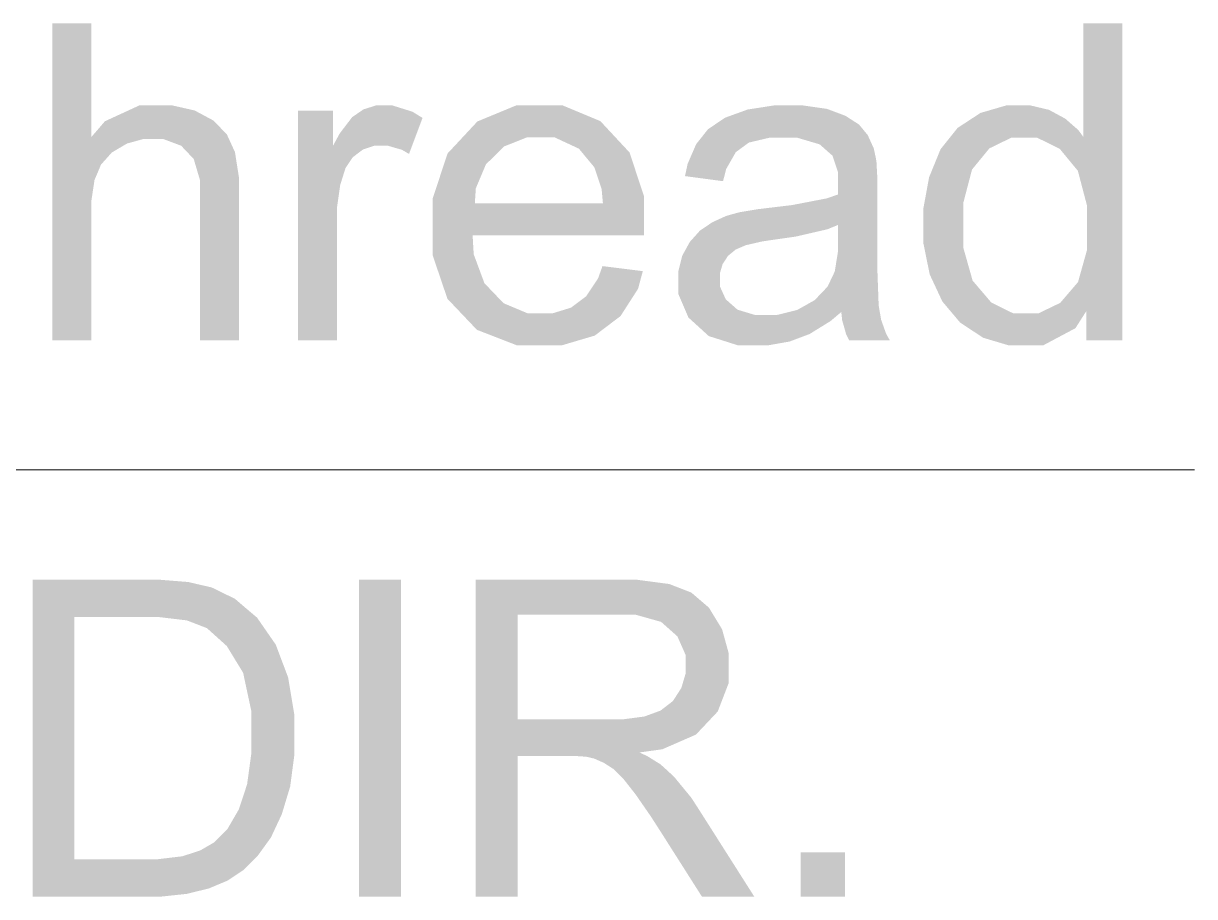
# Model space of a CAD drawing. Header units: millimetres. Extents: x 2 to 579, y 1 to 405.
# Drawn here: x 202.769 to 207.757, y 113.583 to 117.304 of the extents above; entities that cross this region are included whole.
import ezdxf

# ---------------------------------------------------------------- set-up
doc = ezdxf.new("R2010")
doc.units = ezdxf.units.MM
doc.linetypes.add('XKITLINE00', pattern=[0])
doc.layers.add('LinkedObject', color=7, linetype='Continuous', lineweight=0)

# ---------------------------------------------------------------- blocks, each defined once
blk = doc.blocks.new('*A4')
at = {"layer": 'LinkedObject'}
for points in [[(203.0578, 117.3038), (202.8917, 115.9538), (202.8917, 117.3038)], [(203.0578, 116.8193), (202.8917, 115.9538), (203.0578, 117.3038)], [(207.4493, 117.3038), (207.2833, 116.8192), (207.2833, 117.3038)], [(207.4493, 117.3038), (207.2981, 116.5285), (207.2833, 116.8192)], [(207.2981, 116.5285), (207.4493, 117.3038), (207.4493, 115.9538)], [(203.2617, 116.9541), (203.0578, 116.8193), (203.1156, 116.8867)], [(203.3498, 116.9541), (203.0578, 116.8193), (203.2617, 116.9541)], [(203.2788, 116.811), (203.0578, 116.8193), (203.3498, 116.9541)], [(203.2788, 116.811), (203.3498, 116.9541), (203.3154, 116.811)], [(203.3154, 116.811), (203.3498, 116.9541), (203.3645, 116.811)], [(203.3498, 116.9541), (203.4404, 116.7827), (203.3645, 116.811)], [(203.404, 116.9541), (203.4404, 116.7827), (203.3498, 116.9541)], [(203.4982, 116.9327), (203.4404, 116.7827), (203.404, 116.9541)], [(203.5381, 116.9113), (203.4404, 116.7827), (203.4982, 116.9327)], [(203.938, 116.9325), (204.0878, 116.7836), (203.938, 115.9538)], [(204.0878, 116.7836), (203.938, 116.9325), (204.0878, 116.9325)], [(204.1929, 116.9209), (204.0878, 116.7836), (204.1688, 116.9044)], [(204.2631, 116.7827), (204.0878, 116.7836), (204.1929, 116.9209)], [(204.217, 116.9375), (204.2901, 116.7827), (204.1929, 116.9209)], [(204.1929, 116.9209), (204.2901, 116.7827), (204.2631, 116.7827)], [(204.2699, 116.9541), (204.2901, 116.7827), (204.217, 116.9375)], [(204.2988, 116.9541), (204.2901, 116.7827), (204.2699, 116.9541)], [(204.2988, 116.9541), (204.3203, 116.7827), (204.2901, 116.7827)], [(204.4254, 116.9276), (204.2988, 116.9541), (204.3406, 116.9541)], [(204.4685, 116.9011), (204.2988, 116.9541), (204.4254, 116.9276)], [(204.3807, 116.7652), (204.2988, 116.9541), (204.4685, 116.9011)], [(204.3203, 116.7827), (204.2988, 116.9541), (204.3807, 116.7652)], [(204.8668, 116.9541), (204.6387, 116.8179), (204.7021, 116.886)], [(204.9679, 116.9541), (204.6387, 116.8179), (204.8668, 116.9541)], [(204.912, 116.8178), (204.6387, 116.8179), (204.9679, 116.9541)], [(204.912, 116.8178), (204.9679, 116.9541), (204.969, 116.8178)], [(204.9679, 116.9541), (205.032, 116.8178), (204.969, 116.8178)], [(205.2259, 116.8874), (204.9679, 116.9541), (205.0659, 116.9541)], [(205.288, 116.8206), (204.9679, 116.9541), (205.2259, 116.8874)], [(205.1346, 116.7699), (204.9679, 116.9541), (205.288, 116.8206)], [(205.032, 116.8178), (204.9679, 116.9541), (205.1346, 116.7699)], [(205.8055, 116.9196), (205.8584, 116.7961), (205.7576, 116.9023)], [(205.9643, 116.9541), (205.8055, 116.9196), (205.8533, 116.9369)], [(205.9446, 116.8164), (205.8055, 116.9196), (205.9643, 116.9541)], [(205.8584, 116.7961), (205.8055, 116.9196), (205.9446, 116.8164)], [(205.9446, 116.8164), (205.9643, 116.9541), (206.003, 116.8164)], [(206.003, 116.8164), (205.9643, 116.9541), (206.0655, 116.8164)], [(206.0274, 116.9541), (206.0655, 116.8164), (205.9643, 116.9541)], [(206.1917, 116.9394), (206.0274, 116.9541), (206.09, 116.9541)], [(206.2308, 116.9247), (206.0274, 116.9541), (206.1917, 116.9394)], [(206.1598, 116.7884), (206.0274, 116.9541), (206.2308, 116.9247)], [(206.0655, 116.8164), (206.0274, 116.9541), (206.1598, 116.7884)], [(206.1598, 116.7884), (206.2308, 116.9247), (206.1915, 116.7604)], [(206.1915, 116.7604), (206.2308, 116.9247), (206.2149, 116.7397)], [(206.2308, 116.9247), (206.2384, 116.6685), (206.2149, 116.7397)], [(206.3459, 116.8505), (206.2384, 116.6685), (206.2308, 116.9247)], [(206.3275, 116.8728), (206.2308, 116.9247), (206.27, 116.9099)], [(206.3459, 116.8505), (206.2308, 116.9247), (206.3275, 116.8728)], [(206.845, 116.9224), (206.9751, 116.8164), (206.7963, 116.8906)], [(206.9539, 116.9541), (206.9751, 116.8164), (206.845, 116.9224)], [(207.0141, 116.9541), (206.9751, 116.8164), (206.9539, 116.9541)], [(206.9751, 116.8164), (207.0141, 116.9541), (207.0303, 116.8164)], [(207.0141, 116.9541), (207.0869, 116.8164), (207.0303, 116.8164)], [(207.0582, 116.9541), (207.0869, 116.8164), (207.0141, 116.9541)], [(207.1367, 116.9354), (207.0869, 116.8164), (207.0582, 116.9541)], [(207.1712, 116.9167), (207.0869, 116.8164), (207.1367, 116.9354)], [(207.1712, 116.9167), (207.1822, 116.7695), (207.0869, 116.8164)], [(207.2057, 116.898), (207.1822, 116.7695), (207.1712, 116.9167)], [(203.5381, 116.9113), (203.4672, 116.7544), (203.4404, 116.7827)], [(203.5781, 116.8899), (203.4672, 116.7544), (203.5381, 116.9113)], [(203.4672, 116.7544), (203.5781, 116.8899), (203.494, 116.7261)], [(203.494, 116.7261), (203.5781, 116.8899), (203.6525, 116.7929)], [(203.6525, 116.7929), (203.5781, 116.8899), (203.6352, 116.8307)], [(204.1688, 116.9044), (204.0878, 116.7836), (204.1163, 116.8357)], [(204.3807, 116.7652), (204.4685, 116.9011), (204.411, 116.7477)], [(205.7576, 116.9023), (205.8584, 116.7961), (205.6844, 116.8531)], [(206.8828, 116.7714), (206.7476, 116.8588), (206.7963, 116.8906)], [(206.7963, 116.8906), (206.9751, 116.8164), (206.8828, 116.7714)], [(207.2617, 116.8492), (207.1822, 116.7695), (207.2057, 116.898)], [(203.0578, 116.5463), (202.8917, 115.9538), (203.0578, 116.8193)], [(203.0578, 116.5463), (203.0578, 116.8193), (203.0715, 116.6365)], [(203.0715, 116.6365), (203.0578, 116.8193), (203.0853, 116.6692)], [(203.0853, 116.6692), (203.0578, 116.8193), (203.099, 116.7019)], [(203.099, 116.7019), (203.0578, 116.8193), (203.1451, 116.7537)], [(203.1451, 116.7537), (203.0578, 116.8193), (203.1774, 116.7728)], [(203.1774, 116.7728), (203.0578, 116.8193), (203.2098, 116.7919)], [(203.2098, 116.7919), (203.0578, 116.8193), (203.2788, 116.811)], [(204.6387, 116.8179), (204.5117, 116.5582), (204.5752, 116.7497)], [(204.7384, 116.7032), (204.5117, 116.5582), (204.6387, 116.8179)], [(204.6387, 116.8179), (204.7773, 116.7414), (204.7384, 116.7032)], [(204.7773, 116.7414), (204.6387, 116.8179), (204.8161, 116.7796)], [(204.8161, 116.7796), (204.6387, 116.8179), (204.912, 116.8178)], [(205.1346, 116.7699), (205.288, 116.8206), (205.1741, 116.722)], [(205.288, 116.8206), (205.1999, 116.6912), (205.1741, 116.722)], [(205.1999, 116.6912), (205.288, 116.8206), (205.2312, 116.5987)], [(205.2312, 116.5987), (205.288, 116.8206), (205.4122, 116.5659)], [(205.4122, 116.5659), (205.288, 116.8206), (205.3501, 116.7538)], [(205.6591, 116.8211), (205.5863, 116.6531), (205.6338, 116.7891)], [(205.8028, 116.7553), (205.5863, 116.6531), (205.6591, 116.8211)], [(205.6844, 116.8531), (205.8584, 116.7961), (205.6591, 116.8211)], [(205.8028, 116.7553), (205.6591, 116.8211), (205.8306, 116.7757)], [(205.8306, 116.7757), (205.6591, 116.8211), (205.8584, 116.7961)], [(206.3644, 116.8282), (206.2384, 116.6685), (206.3459, 116.8505)], [(206.3901, 116.7717), (206.2384, 116.6685), (206.3644, 116.8282)], [(206.7476, 116.8588), (206.8457, 116.7263), (206.6746, 116.7675)], [(206.8457, 116.7263), (206.7476, 116.8588), (206.8828, 116.7714)], [(207.2833, 116.8192), (207.1822, 116.7695), (207.2617, 116.8492)], [(207.1822, 116.7695), (207.2833, 116.8192), (207.2208, 116.7226)], [(207.2208, 116.7226), (207.2833, 116.8192), (207.2595, 116.6757)], [(207.2833, 116.8192), (207.2981, 116.5285), (207.2595, 116.6757)], [(203.6525, 116.7929), (203.5208, 116.6356), (203.494, 116.7261)], [(203.6697, 116.7552), (203.5208, 116.6356), (203.6525, 116.7929)], [(203.938, 115.9538), (204.0878, 116.7836), (204.104, 115.9538)], [(204.0878, 116.7836), (204.104, 116.4659), (204.104, 115.9538)], [(204.104, 116.4659), (204.0878, 116.7836), (204.104, 116.5184)], [(204.104, 116.5184), (204.0878, 116.7836), (204.1178, 116.6151)], [(204.1178, 116.6151), (204.0878, 116.7836), (204.1316, 116.6593)], [(204.1316, 116.6593), (204.0878, 116.7836), (204.1408, 116.6883)], [(204.1408, 116.6883), (204.0878, 116.7836), (204.1715, 116.7336)], [(204.1715, 116.7336), (204.0878, 116.7836), (204.193, 116.75)], [(204.193, 116.75), (204.0878, 116.7836), (204.2145, 116.7663)], [(204.2145, 116.7663), (204.0878, 116.7836), (204.2631, 116.7827)], [(205.6338, 116.7891), (205.5863, 116.6531), (205.5974, 116.7051)], [(206.3975, 116.7377), (206.2384, 116.6685), (206.3901, 116.7717)], [(206.6746, 116.7675), (206.8457, 116.7263), (206.6502, 116.7078)], [(203.6869, 116.6455), (203.5208, 116.6356), (203.6697, 116.7552)], [(205.7617, 116.6832), (205.5863, 116.6531), (205.8028, 116.7553)], [(206.2379, 116.5918), (206.4016, 116.7165), (206.2375, 116.5748)], [(206.2375, 116.5748), (206.4016, 116.7165), (206.2384, 116.4452)], [(206.2384, 116.6134), (206.4016, 116.7165), (206.2379, 116.5918)], [(206.2384, 116.6685), (206.3975, 116.7377), (206.4016, 116.7165)], [(206.2384, 116.6685), (206.4016, 116.7165), (206.2384, 116.618)], [(206.2384, 116.618), (206.4016, 116.7165), (206.2384, 116.6134)], [(206.4058, 116.64), (206.2384, 116.4452), (206.4016, 116.7165)], [(206.6502, 116.7078), (206.8457, 116.7263), (206.8087, 116.6812)], [(204.6954, 116.601), (204.5117, 116.5582), (204.7384, 116.7032)], [(205.5863, 116.6531), (205.7617, 116.6832), (205.7483, 116.6315)], [(206.6502, 116.7078), (206.6015, 116.4422), (206.6259, 116.6482)], [(206.8087, 116.6812), (206.6015, 116.4422), (206.6502, 116.7078)], [(206.7716, 116.5391), (206.6015, 116.4422), (206.8087, 116.6812)], [(203.6869, 116.5737), (203.5208, 116.6356), (203.6869, 116.6455)], [(203.5208, 116.6356), (203.6869, 116.5737), (203.5208, 116.5735)], [(206.4058, 116.5848), (206.2384, 116.4452), (206.4058, 116.64)], [(206.6259, 116.6482), (206.6015, 116.4422), (206.6015, 116.5154)], [(203.5208, 115.9538), (203.6869, 116.5737), (203.6869, 115.9538)], [(203.5208, 116.5735), (203.6869, 116.5737), (203.5208, 115.9538)], [(204.5117, 116.5582), (204.6954, 116.601), (204.6913, 116.537)], [(205.2312, 116.5987), (205.4122, 116.5659), (205.2367, 116.537)], [(206.2375, 116.5748), (206.2384, 116.4452), (206.1901, 116.5582)], [(206.4058, 116.5848), (206.2375, 116.3844), (206.2384, 116.4452)], [(206.4058, 116.3638), (206.2375, 116.3844), (206.4058, 116.5848)], [(203.0578, 116.4888), (202.8917, 115.9538), (203.0578, 116.5463)], [(204.6913, 116.537), (204.5117, 116.4349), (204.5117, 116.5582)], [(204.6913, 116.537), (205.4122, 116.4448), (204.5117, 116.4349)], [(205.2367, 116.537), (205.4122, 116.4448), (204.6913, 116.537)], [(205.4122, 116.4448), (205.2367, 116.537), (205.4122, 116.5659)], [(205.9423, 116.5177), (205.9677, 116.3825), (205.8931, 116.5117)], [(206.0425, 116.5297), (206.058, 116.3954), (205.9423, 116.5177)], [(205.9423, 116.5177), (206.058, 116.3954), (205.9677, 116.3825)], [(206.1901, 116.5582), (206.2384, 116.4452), (206.0425, 116.5297)], [(206.0425, 116.5297), (206.2384, 116.4452), (206.058, 116.3954)], [(206.6015, 116.4422), (206.7716, 116.5391), (206.7716, 116.442)], [(207.2981, 116.5285), (207.4493, 115.9538), (207.2981, 116.4282)], [(202.8917, 115.9538), (203.0578, 116.4888), (203.0578, 115.9538)], [(205.7621, 116.4836), (205.802, 116.3401), (205.7026, 116.4565)], [(205.7952, 116.4929), (205.802, 116.3401), (205.7621, 116.4836)], [(205.8196, 116.4993), (205.8444, 116.3585), (205.7952, 116.4929)], [(205.802, 116.3401), (205.7952, 116.4929), (205.8232, 116.3493)], [(205.8232, 116.3493), (205.7952, 116.4929), (205.8444, 116.3585)], [(205.8931, 116.5117), (205.9166, 116.3751), (205.8196, 116.4993)], [(205.8196, 116.4993), (205.9166, 116.3751), (205.8444, 116.3585)], [(205.8931, 116.5117), (205.9677, 116.3825), (205.9166, 116.3751)], [(205.4122, 116.4375), (204.5117, 116.4349), (205.4122, 116.4448)], [(205.4117, 116.4154), (204.5117, 116.4349), (205.4122, 116.4375)], [(204.5117, 116.4349), (204.6373, 116.0643), (204.5117, 116.3156)], [(204.6864, 116.3201), (204.6373, 116.0643), (204.5117, 116.4349)], [(204.6864, 116.3201), (204.5117, 116.4349), (204.6818, 116.4006)], [(205.4113, 116.4006), (204.5117, 116.4349), (205.4117, 116.4154)], [(204.6818, 116.4006), (204.5117, 116.4349), (205.4113, 116.4006)], [(205.6497, 116.4206), (205.7578, 116.2954), (205.607, 116.3729)], [(205.7694, 116.3132), (205.6497, 116.4206), (205.6761, 116.4385)], [(205.7578, 116.2954), (205.6497, 116.4206), (205.7694, 116.3132)], [(205.7026, 116.4565), (205.802, 116.3401), (205.6761, 116.4385)], [(205.6761, 116.4385), (205.802, 116.3401), (205.7694, 116.3132)], [(206.058, 116.3954), (206.2384, 116.4452), (206.1933, 116.4267)], [(206.6015, 116.4422), (206.7716, 116.3482), (206.6015, 116.3672)], [(206.7716, 116.3482), (206.6015, 116.4422), (206.7716, 116.442)], [(207.2981, 116.4282), (207.4493, 115.9538), (207.2981, 116.3371)], [(205.607, 116.3729), (205.7578, 116.2954), (205.5906, 116.3432)], [(206.4058, 116.3638), (206.2375, 116.3295), (206.2375, 116.3844)], [(206.6015, 116.3672), (206.7716, 116.3482), (206.6285, 116.2344)], [(204.732, 116.1969), (204.6373, 116.0643), (204.6864, 116.3201)], [(205.5906, 116.3432), (205.558, 116.2121), (205.5743, 116.3135)], [(205.7463, 116.2777), (205.558, 116.2121), (205.5906, 116.3432)], [(205.5906, 116.3432), (205.7578, 116.2954), (205.7463, 116.2777)], [(206.2241, 116.2466), (206.4058, 116.3638), (206.4058, 116.2483)], [(206.2375, 116.3295), (206.4058, 116.3638), (206.2241, 116.2466)], [(206.6285, 116.2344), (206.7716, 116.3482), (206.6554, 116.1766)], [(206.6554, 116.1766), (206.7716, 116.3482), (206.8112, 116.2079)], [(207.2981, 116.3371), (207.4493, 115.9538), (207.2602, 116.2017)], [(204.5117, 116.3156), (204.6373, 116.0643), (204.5745, 116.1304)], [(205.4066, 116.2481), (205.216, 116.2171), (205.2349, 116.2697)], [(205.5743, 116.3135), (205.558, 116.2121), (205.558, 116.248)], [(205.7348, 116.2383), (205.558, 116.2121), (205.7463, 116.2777)], [(205.1649, 116.1405), (205.4066, 116.2481), (205.3115, 116.0565)], [(205.216, 116.2171), (205.4066, 116.2481), (205.1649, 116.1405)], [(205.3115, 116.0565), (205.4066, 116.2481), (205.3864, 116.173)], [(205.558, 116.2121), (205.7348, 116.2383), (205.7348, 116.2166)], [(206.1387, 116.1247), (206.4058, 116.2483), (206.4111, 116.1021)], [(206.1934, 116.1821), (206.4058, 116.2483), (206.1387, 116.1247)], [(206.2108, 116.2185), (206.4058, 116.2483), (206.1934, 116.1821)], [(206.4058, 116.2483), (206.2108, 116.2185), (206.2241, 116.2466)], [(204.6373, 116.0643), (204.732, 116.1969), (204.7, 115.9982)], [(204.7729, 116.1541), (204.7, 115.9982), (204.732, 116.1969)], [(205.7348, 116.1834), (205.558, 116.2121), (205.7348, 116.2166)], [(205.558, 116.2121), (205.7348, 116.1834), (205.558, 116.1508)], [(205.558, 116.1508), (205.7348, 116.1834), (205.6012, 116.0502)], [(205.6012, 116.0502), (205.7348, 116.1834), (205.6444, 116.0109)], [(205.6444, 116.0109), (205.7348, 116.1834), (205.7599, 116.1281)], [(206.8112, 116.2079), (206.7582, 116.0289), (206.6554, 116.1766)], [(206.6554, 116.1766), (206.7582, 116.0289), (206.6823, 116.1189)], [(206.8508, 116.1614), (206.7582, 116.0289), (206.8112, 116.2079)], [(207.2602, 116.2017), (207.2954, 116.0777), (207.2222, 116.1573)], [(207.2602, 116.2017), (207.4493, 115.9538), (207.2954, 116.0777)], [(204.8139, 116.1113), (204.7, 115.9982), (204.7729, 116.1541)], [(205.1649, 116.1405), (205.3115, 116.0565), (205.1327, 116.1165)], [(205.7599, 116.1281), (205.6876, 115.9715), (205.6444, 116.0109)], [(205.7849, 116.106), (205.6876, 115.9715), (205.7599, 116.1281)], [(206.1387, 116.1247), (206.4111, 116.1021), (206.1015, 116.1037)], [(206.7582, 116.0289), (206.8508, 116.1614), (206.8072, 115.9966)], [(206.8072, 115.9966), (206.8508, 116.1614), (206.8904, 116.115)], [(207.2954, 116.0777), (207.1842, 116.1129), (207.2222, 116.1573)], [(204.8139, 116.1113), (204.9771, 115.9322), (204.7, 115.9982)], [(204.916, 116.0685), (204.9771, 115.9322), (204.8139, 116.1113)], [(204.9772, 116.0685), (204.9771, 115.9322), (204.916, 116.0685)], [(205.0228, 116.0685), (205.2567, 116.0151), (204.9771, 115.9322)], [(205.0228, 116.0685), (204.9771, 115.9322), (204.9772, 116.0685)], [(205.1005, 116.0925), (205.2567, 116.0151), (205.0228, 116.0685)], [(205.1327, 116.1165), (205.3115, 116.0565), (205.1005, 116.0925)], [(205.2567, 116.0151), (205.1005, 116.0925), (205.3115, 116.0565)], [(205.81, 116.0839), (205.6876, 115.9715), (205.7849, 116.106)], [(205.6876, 115.9715), (205.81, 116.0839), (205.8113, 115.9322)], [(205.8918, 115.9322), (205.81, 116.0839), (205.8832, 116.0618)], [(205.8113, 115.9322), (205.81, 116.0839), (205.8918, 115.9322)], [(206.0743, 115.9642), (205.9793, 116.0618), (206.0643, 116.0828)], [(206.2519, 116.0739), (206.0643, 116.0828), (206.1015, 116.1037)], [(206.2056, 116.0351), (206.0643, 116.0828), (206.2519, 116.0739)], [(206.1168, 115.9802), (206.0643, 116.0828), (206.2056, 116.0351)], [(206.0743, 115.9642), (206.0643, 116.0828), (206.1168, 115.9802)], [(206.4111, 116.1021), (206.2519, 116.0739), (206.1015, 116.1037)], [(206.2519, 116.0739), (206.4111, 116.1021), (206.2556, 116.0395)], [(206.2556, 116.0395), (206.4111, 116.1021), (206.4164, 116.0714)], [(206.4164, 116.0714), (206.2725, 115.9795), (206.2556, 116.0395)], [(206.4217, 116.0407), (206.2725, 115.9795), (206.4164, 116.0714)], [(206.8904, 116.115), (207.0221, 115.9322), (206.8072, 115.9966)], [(206.9838, 116.0685), (207.0221, 115.9322), (206.8904, 116.115)], [(207.0221, 115.9322), (206.9838, 116.0685), (207.0376, 116.0685)], [(207.0221, 115.9322), (207.2954, 116.0777), (207.1123, 115.9322)], [(207.092, 116.0685), (207.2954, 116.0777), (207.0221, 115.9322)], [(207.092, 116.0685), (207.0221, 115.9322), (207.0376, 116.0685)], [(207.1842, 116.1129), (207.2954, 116.0777), (207.092, 116.0685)], [(207.1123, 115.9322), (207.2954, 116.0777), (207.249, 116.005)], [(207.2954, 116.0777), (207.4493, 115.9538), (207.2954, 115.9538)], [(205.8832, 116.0618), (205.9405, 115.9322), (205.8918, 115.9322)], [(205.9315, 116.0618), (205.9405, 115.9322), (205.8832, 116.0618)], [(205.9793, 116.0618), (205.9405, 115.9322), (205.9315, 116.0618)], [(205.9405, 115.9322), (205.9793, 116.0618), (206.0318, 115.9482)], [(206.0318, 115.9482), (205.9793, 116.0618), (206.0743, 115.9642)], [(206.4217, 116.0407), (206.2856, 115.9538), (206.2725, 115.9795)], [(206.4427, 115.9819), (206.2856, 115.9538), (206.4217, 116.0407)], [(204.7, 115.9982), (204.9771, 115.9322), (204.87, 115.9322)], [(204.9771, 115.9322), (205.2567, 116.0151), (205.0622, 115.9322)], [(205.0622, 115.9322), (205.2567, 116.0151), (205.202, 115.9736)], [(206.2856, 115.9538), (206.4427, 115.9819), (206.4584, 115.9538)], [(206.8072, 115.9966), (207.0221, 115.9322), (206.8562, 115.9644)], [(206.8562, 115.9644), (207.0221, 115.9322), (206.9637, 115.9322)], [(202.8077, 114.9331), (202.9859, 114.7738), (202.8077, 113.5831)], [(203.2695, 114.7738), (202.8077, 114.9331), (203.2723, 114.9331)], [(202.9859, 114.7738), (202.8077, 114.9331), (203.2695, 114.7738)], [(203.2723, 114.9331), (203.3492, 114.7738), (203.2695, 114.7738)], [(203.3509, 114.9331), (203.3492, 114.7738), (203.2723, 114.9331)], [(203.3509, 114.9331), (203.4647, 114.76), (203.3492, 114.7738)], [(203.471, 114.9235), (203.4647, 114.76), (203.3509, 114.9331)], [(203.5124, 114.9138), (203.4647, 114.76), (203.471, 114.9235)], [(204.3764, 114.9331), (204.1982, 113.5831), (204.1982, 114.9331)], [(204.3764, 113.5831), (204.1982, 113.5831), (204.3764, 114.9331)], [(204.8732, 114.3378), (204.695, 113.5831), (204.695, 114.9331)], [(204.695, 114.9331), (204.8732, 114.7846), (204.8732, 114.3378)], [(205.2997, 114.7846), (204.695, 114.9331), (205.2924, 114.9331)], [(204.8732, 114.7846), (204.695, 114.9331), (205.2997, 114.7846)], [(205.2924, 114.9331), (205.3747, 114.7846), (205.2997, 114.7846)], [(205.5194, 114.915), (205.2924, 114.9331), (205.3825, 114.9331)], [(205.5663, 114.8968), (205.2924, 114.9331), (205.5194, 114.915)], [(205.4844, 114.7538), (205.2924, 114.9331), (205.5663, 114.8968)], [(205.3747, 114.7846), (205.2924, 114.9331), (205.4844, 114.7538)], [(203.5124, 114.9138), (203.5006, 114.7462), (203.4647, 114.76)], [(203.5006, 114.7462), (203.5124, 114.9138), (203.5504, 114.7269)], [(203.6693, 114.8521), (203.5124, 114.9138), (203.5704, 114.9005)], [(203.7102, 114.8171), (203.5124, 114.9138), (203.6693, 114.8521)], [(203.6349, 114.6507), (203.5124, 114.9138), (203.7102, 114.8171)], [(203.5504, 114.7269), (203.5124, 114.9138), (203.6349, 114.6507)], [(205.5663, 114.8968), (205.5192, 114.7229), (205.4844, 114.7538)], [(205.6132, 114.8786), (205.5192, 114.7229), (205.5663, 114.8968)], [(205.5192, 114.7229), (205.6132, 114.8786), (205.5539, 114.6921)], [(205.5539, 114.6921), (205.6132, 114.8786), (205.7162, 114.7683)], [(205.7162, 114.7683), (205.6132, 114.8786), (205.6881, 114.8144)], [(202.8077, 113.5831), (202.9859, 114.7738), (202.9859, 113.7424)], [(203.7102, 114.8171), (203.6696, 114.5938), (203.6349, 114.6507)], [(203.7636, 114.772), (203.6696, 114.5938), (203.7102, 114.8171)], [(203.8434, 114.6567), (203.6696, 114.5938), (203.7636, 114.772)], [(205.7162, 114.7683), (205.5887, 114.6133), (205.5539, 114.6921)], [(205.7442, 114.7223), (205.5887, 114.6133), (205.7162, 114.7683)], [(205.7723, 114.6205), (205.5887, 114.6133), (205.7442, 114.7223)], [(203.6696, 114.5938), (203.8434, 114.6567), (203.7044, 114.5369)], [(203.7044, 114.5369), (203.8434, 114.6567), (203.8699, 114.5864)], [(203.8699, 114.5864), (203.7392, 114.3742), (203.7044, 114.5369)], [(203.8963, 114.5162), (203.7392, 114.3742), (203.8699, 114.5864)], [(205.7723, 114.5648), (205.5887, 114.6133), (205.7723, 114.6205)], [(205.5887, 114.6133), (205.7723, 114.5648), (205.5887, 114.5654)], [(205.5707, 114.4721), (205.7723, 114.5648), (205.6794, 114.3226)], [(205.5887, 114.5327), (205.7723, 114.5648), (205.5707, 114.4721)], [(205.7723, 114.5648), (205.5887, 114.5327), (205.5887, 114.5654)], [(205.6794, 114.3226), (205.7723, 114.5648), (205.7258, 114.3719)], [(205.7258, 114.3719), (205.7723, 114.5648), (205.7723, 114.493)], [(203.9228, 114.3558), (203.7392, 114.3742), (203.8963, 114.5162)], [(205.5707, 114.4721), (205.6794, 114.3226), (205.5528, 114.4442)], [(205.5528, 114.4442), (205.6794, 114.3226), (205.5348, 114.4163)], [(203.9228, 114.2655), (203.7392, 114.3742), (203.9228, 114.3558)], [(203.7392, 114.3742), (203.9228, 114.2655), (203.7392, 114.2683)], [(205.4823, 114.3758), (205.6794, 114.3226), (205.4478, 114.3631)], [(205.6794, 114.3226), (205.4823, 114.3758), (205.5348, 114.4163)], [(204.8732, 114.3378), (204.8732, 114.1825), (204.695, 113.5831)], [(205.08, 114.1825), (204.8732, 114.3378), (205.2565, 114.3378)], [(204.8732, 114.1825), (204.8732, 114.3378), (205.08, 114.1825)], [(205.08, 114.1825), (205.2565, 114.3378), (205.1145, 114.1825)], [(205.1145, 114.1825), (205.2565, 114.3378), (205.1641, 114.1793)], [(205.1641, 114.1793), (205.2565, 114.3378), (205.1793, 114.1761)], [(205.1793, 114.1761), (205.2565, 114.3378), (205.2, 114.1711)], [(205.2, 114.1711), (205.2565, 114.3378), (205.2406, 114.1531)], [(205.2406, 114.1531), (205.2565, 114.3378), (205.3177, 114.3378)], [(205.2406, 114.1531), (205.3177, 114.3378), (205.2606, 114.1403)], [(205.3177, 114.3378), (205.3926, 114.1974), (205.2606, 114.1403)], [(205.4133, 114.3505), (205.3926, 114.1974), (205.3177, 114.3378)], [(205.3926, 114.1974), (205.4133, 114.3505), (205.4896, 114.2108)], [(205.4478, 114.3631), (205.6794, 114.3226), (205.4133, 114.3505)], [(205.633, 114.2734), (205.4133, 114.3505), (205.6794, 114.3226)], [(205.4896, 114.2108), (205.4133, 114.3505), (205.633, 114.2734)], [(203.9228, 114.2655), (203.7392, 114.1918), (203.7392, 114.2683)], [(203.9228, 114.1886), (203.7392, 114.1918), (203.9228, 114.2655)], [(203.7392, 114.1918), (203.9228, 114.1886), (203.7214, 114.0618)], [(203.7214, 114.0618), (203.9228, 114.1886), (203.8869, 113.9929)], [(203.8869, 113.9929), (203.9228, 114.1886), (203.9048, 114.0523)], [(204.695, 113.5831), (204.8732, 114.1825), (204.8732, 113.5831)], [(205.2606, 114.1403), (205.3926, 114.1974), (205.2806, 114.1274)], [(205.3926, 114.1974), (205.3259, 114.0823), (205.2806, 114.1274)], [(205.428, 114.1804), (205.3259, 114.0823), (205.3926, 114.1974)], [(205.3259, 114.0823), (205.428, 114.1804), (205.3512, 114.0501)], [(205.3512, 114.0501), (205.428, 114.1804), (205.3765, 114.0178)], [(205.3765, 114.0178), (205.428, 114.1804), (205.5002, 114.1302)], [(205.5002, 114.1302), (205.428, 114.1804), (205.4818, 114.1468)], [(205.5002, 114.1302), (205.4408, 113.9248), (205.3765, 114.0178)], [(205.5393, 114.0943), (205.4408, 113.9248), (205.5002, 114.1302)], [(205.6131, 114.0045), (205.4408, 113.9248), (205.5393, 114.0943)], [(203.8869, 113.9929), (203.7037, 114.0081), (203.7214, 114.0618)], [(203.6365, 113.8691), (203.8869, 113.9929), (203.7949, 113.7963)], [(203.686, 113.9545), (203.8869, 113.9929), (203.6365, 113.8691)], [(203.7037, 114.0081), (203.8869, 113.9929), (203.686, 113.9545)], [(203.7949, 113.7963), (203.8869, 113.9929), (203.8229, 113.8352)], [(203.8229, 113.8352), (203.8869, 113.9929), (203.8689, 113.9335)], [(205.4408, 113.9248), (205.6131, 114.0045), (205.4799, 113.864)], [(205.4799, 113.864), (205.6131, 114.0045), (205.6479, 113.9506)], [(205.4799, 113.864), (205.6479, 113.9506), (205.6583, 113.5831)], [(205.6583, 113.5831), (205.6479, 113.9506), (205.8813, 113.5831)], [(203.6047, 113.8373), (203.7054, 113.6962), (203.5821, 113.8147)], [(203.7949, 113.7963), (203.6047, 113.8373), (203.6365, 113.8691)], [(203.7668, 113.7574), (203.6047, 113.8373), (203.7949, 113.7963)], [(203.7054, 113.6962), (203.6047, 113.8373), (203.7668, 113.7574)], [(203.5216, 113.7797), (203.511, 113.6062), (203.4836, 113.7673)], [(203.511, 113.6062), (203.5216, 113.7797), (203.5582, 113.6177)], [(203.672, 113.6739), (203.5216, 113.7797), (203.5821, 113.8147)], [(203.6387, 113.6515), (203.5216, 113.7797), (203.672, 113.6739)], [(203.5582, 113.6177), (203.5216, 113.7797), (203.6387, 113.6515)], [(203.5821, 113.8147), (203.7054, 113.6962), (203.672, 113.6739)], [(202.9859, 113.7424), (203.2944, 113.5831), (202.8077, 113.5831)], [(203.2741, 113.7424), (203.2944, 113.5831), (202.9859, 113.7424)], [(203.2741, 113.7424), (203.3555, 113.5831), (203.2944, 113.5831)], [(203.3409, 113.7424), (203.3555, 113.5831), (203.2741, 113.7424)], [(203.511, 113.6062), (203.3409, 113.7424), (203.4456, 113.7549)], [(203.4639, 113.5947), (203.3409, 113.7424), (203.511, 113.6062)], [(203.3555, 113.5831), (203.3409, 113.7424), (203.4639, 113.5947)], [(203.4836, 113.7673), (203.511, 113.6062), (203.4456, 113.7549)], [(206.2677, 113.7721), (206.0787, 113.5831), (206.0787, 113.7721)], [(206.2677, 113.5831), (206.0787, 113.5831), (206.2677, 113.7721)]]:
    blk.add_hatch(color=7, dxfattribs=at).paths.add_polyline_path(points, flags=17)
at = {"layer": 'LinkedObject', "color": 6, "linetype": 'XKITLINE00', "lineweight": 0}
blk.add_line((207.7565, 115.4014), (195.345, 115.4014), dxfattribs=at)

msp = doc.modelspace()

# ---------------------------------------------------------------- block references
at = {"lineweight": 0}
msp.add_blockref('*A4', (0, 0), dxfattribs=at)

doc.saveas('drawing.dxf')
